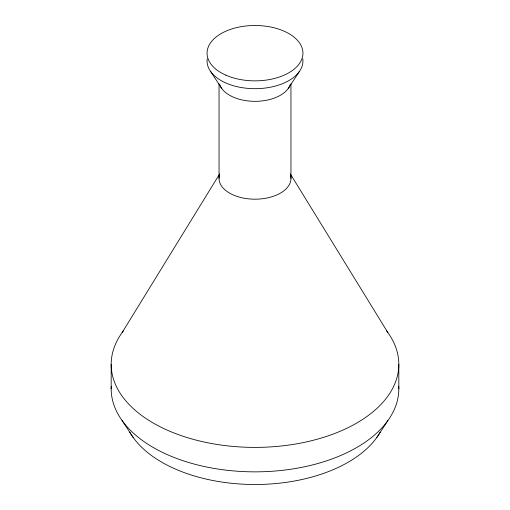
<?xml version="1.0" encoding="UTF-8"?>
<svg xmlns="http://www.w3.org/2000/svg" width="510" height="510" viewBox="0 0 510 510"><rect width="100%" height="100%" fill="white"/><g stroke="black" fill="none" stroke-linecap="round" stroke-linejoin="round"><path stroke-width="0.76" d="M122.132 332.584L219.695 173.878M288.22 88.523L299.287 71.598M376.788 437.516L387.868 420.597M210.713 71.598L221.78 88.523M122.132 420.597L133.212 437.516M290.305 173.878L387.868 332.584M398.82 364.357L398.82 388.824M290.955 83.761L290.955 178.43M219.045 83.761L219.045 178.43M111.18 364.357L111.18 388.824M386.567 330.824A143.82 83.034 0 0 1 255 447.391A143.82 83.034 0 0 1 123.433 330.824M290.649 175.72A35.955 20.757 0 0 1 255 199.193A35.955 20.757 0 0 1 219.351 175.72M290.266 84.628A35.955 20.757 0 0 1 255 101.337A35.955 20.757 0 0 1 219.733 84.628M302.793 58.835A47.94 27.68 0 0 1 255 88.683A47.94 27.68 0 0 1 207.207 58.835M380.218 432.18A131.822 76.105 0 0 1 255 484.5A131.822 76.105 0 0 1 129.782 432.18M398.763 386.497A143.82 83.034 0 0 1 255 471.852A143.82 83.034 0 0 1 111.237 386.497M225.815 75.136A47.94 27.68 0 0 0 302.532 56.788A47.94 27.68 0 0 0 236.653 27.604A47.94 27.68 0 0 0 225.815 75.136"/></g></svg>
